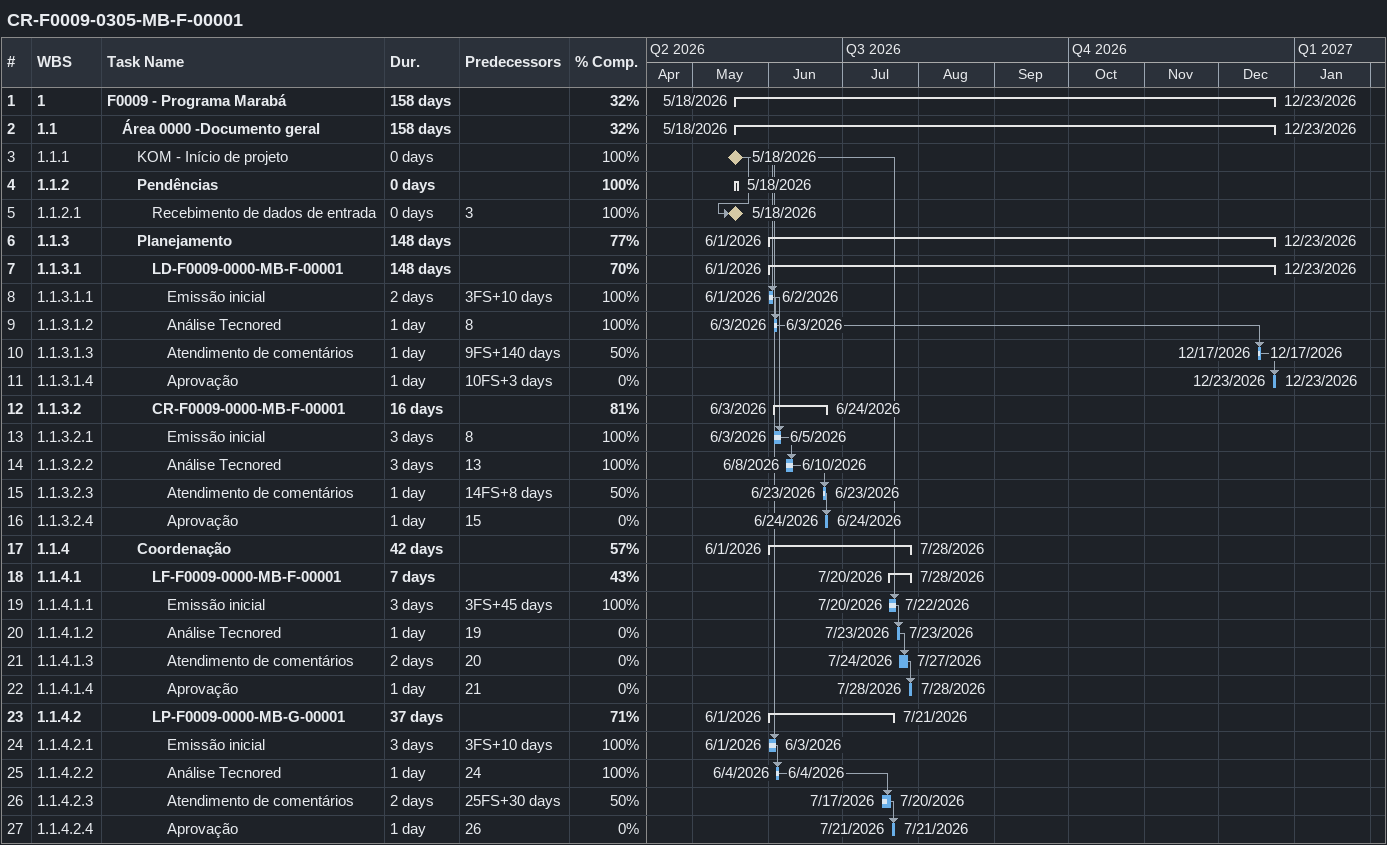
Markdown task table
CR-F0009-0305-MB-F-00001

| ID | WBS | Task | Duration | Start | Finish | Predecessors | % complete |
|---|---|---|---|---|---|---|---|
| 1 | 1 | **F0009 - Programa Marabá** | 158d | 2026-05-18 | 2026-12-23 |  | 32 |
| 2 | 1.1 | **Área 0000 -Documento geral** | 158d | 2026-05-18 | 2026-12-23 |  | 32 |
| 3 | 1.1.1 | KOM - Início de projeto | 0d | 2026-05-18 | 2026-05-18 |  | 100 |
| 4 | 1.1.2 | **Pendências** | 0d | 2026-05-18 | 2026-05-18 |  | 100 |
| 5 | 1.1.2.1 | Recebimento de dados de entrada | 0d | 2026-05-18 | 2026-05-18 | 3 | 100 |
| 6 | 1.1.3 | **Planejamento** | 148d | 2026-06-01 | 2026-12-23 |  | 77 |
| 7 | 1.1.3.1 | **LD-F0009-0000-MB-F-00001** | 148d | 2026-06-01 | 2026-12-23 |  | 70 |
| 8 | 1.1.3.1.1 | Emissão inicial | 2d | 2026-06-01 | 2026-06-02 | 3FS+10d | 100 |
| 9 | 1.1.3.1.2 | Análise Tecnored | 1d | 2026-06-03 | 2026-06-03 | 8 | 100 |
| 10 | 1.1.3.1.3 | Atendimento de comentários | 1d | 2026-12-17 | 2026-12-17 | 9FS+140d | 50 |
| 11 | 1.1.3.1.4 | Aprovação | 1d | 2026-12-23 | 2026-12-23 | 10FS+3d | 0 |
| 12 | 1.1.3.2 | **CR-F0009-0000-MB-F-00001** | 16d | 2026-06-03 | 2026-06-24 |  | 81 |
| 13 | 1.1.3.2.1 | Emissão inicial | 3d | 2026-06-03 | 2026-06-05 | 8 | 100 |
| 14 | 1.1.3.2.2 | Análise Tecnored | 3d | 2026-06-08 | 2026-06-10 | 13 | 100 |
| 15 | 1.1.3.2.3 | Atendimento de comentários | 1d | 2026-06-23 | 2026-06-23 | 14FS+8d | 50 |
| 16 | 1.1.3.2.4 | Aprovação | 1d | 2026-06-24 | 2026-06-24 | 15 | 0 |
| 17 | 1.1.4 | **Coordenação** | 42d | 2026-06-01 | 2026-07-28 |  | 57 |
| 18 | 1.1.4.1 | **LF-F0009-0000-MB-F-00001** | 7d | 2026-07-20 | 2026-07-28 |  | 43 |
| 19 | 1.1.4.1.1 | Emissão inicial | 3d | 2026-07-20 | 2026-07-22 | 3FS+45d | 100 |
| 20 | 1.1.4.1.2 | Análise Tecnored | 1d | 2026-07-23 | 2026-07-23 | 19 | 0 |
| 21 | 1.1.4.1.3 | Atendimento de comentários | 2d | 2026-07-24 | 2026-07-27 | 20 | 0 |
| 22 | 1.1.4.1.4 | Aprovação | 1d | 2026-07-28 | 2026-07-28 | 21 | 0 |
| 23 | 1.1.4.2 | **LP-F0009-0000-MB-G-00001** | 37d | 2026-06-01 | 2026-07-21 |  | 71 |
| 24 | 1.1.4.2.1 | Emissão inicial | 3d | 2026-06-01 | 2026-06-03 | 3FS+10d | 100 |
| 25 | 1.1.4.2.2 | Análise Tecnored | 1d | 2026-06-04 | 2026-06-04 | 24 | 100 |
| 26 | 1.1.4.2.3 | Atendimento de comentários | 2d | 2026-07-17 | 2026-07-20 | 25FS+30d | 50 |
| 27 | 1.1.4.2.4 | Aprovação | 1d | 2026-07-21 | 2026-07-21 | 26 | 0 |
